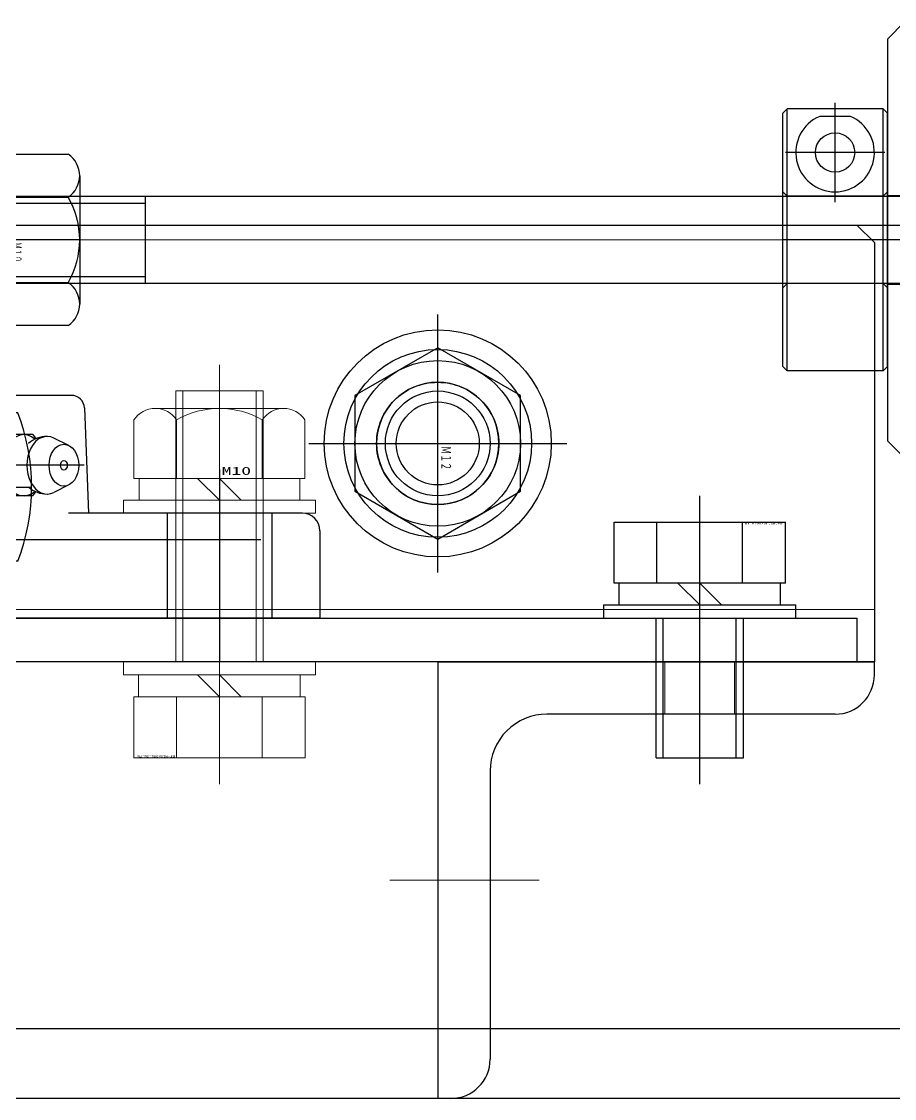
# Model space of a CAD drawing. Units: millimetres at full size. Extents: x -18456 to 18937, y -12290 to 13871.
# Drawn here: x -778.8 to -478.9, y 8224 to 8593.9 of the extents above; entities that cross this region are included whole.
import ezdxf
from ezdxf.enums import TextEntityAlignment as Align

# ---------------------------------------------------------------- set-up
doc = ezdxf.new("R2010")
doc.units = ezdxf.units.MM
doc.header["$LTSCALE"] = 100
doc.linetypes.add('CHAIN2', pattern=[12, 9, -1, 1, -1])
doc.linetypes.add('DOUBLE_CHAIN2', pattern=[12.8, 9, -1, 0.6, -0.6, 0.6, -1])
for name, color, linetype in [('0-2_0', 2, 'Continuous'), ('0-3_06_PHANTOM', 2, 'DOUBLE_CHAIN2'), ('0-6_10_DRAFT', 1, 'Continuous')]:
    doc.layers.add(name, color=color, linetype=linetype)
doc.layers.add('0-7_05_CENTER', color=2, linetype='CHAIN2', lineweight=18)
doc.layers.add('0-8_04_HIDDEN', color=7, linetype='Continuous', lineweight=18)
doc.styles.add('ＭＳ ゴシック', font='')
doc.styles.get('ＭＳ ゴシック').set_extended_font_data('MS Gothic')

# ---------------------------------------------------------------- blocks, each defined once
blk = doc.blocks.new('A$C77C716C0_1')
at = {"layer": '0-2_0', "color": 134}
blk.add_lwpolyline([(-18, -5), (298, -5), (298, 0), (-18, 0)], close=True, dxfattribs=at)
at = {"layer": '0-7_05_CENTER'}
for p, q in [((225, -11.94), (225, 6.83)), ((280, -11.94), (280, 6.83))]:
    blk.add_line(p, q, dxfattribs=at)
blk = doc.blocks.new('MUCAFL204Jb_1')
at = {"layer": '0-2_0', "linetype": 'CHAIN2'}
for p, q in [((-45, -17), (-45, 5)), ((45, -17), (45, 5)), ((-29.52, -17.5), (-17.1, -17.5)), ((-6, -28.8), (6, -28.8))]:
    blk.add_line(p, q, dxfattribs=at)
at = {"layer": '0-2_0'}
for p, q in [((-56.5, -10), (-56.5, 0)), ((-56.5, 0), (56.5, 0)), ((-51, -12), (-51, 0)), ((-39, -12), (-39, 0)), ((39, -12), (39, 0)), ((51, -12), (51, 0)), ((56.5, -10), (56.5, 0)), ((-14.5, -2.3), (14.5, -2.3)), ((-10, -33.3), (-10, -2.3)), ((10, -33.3), (10, -2.3)), ((-12.33, -9), (-49.73, -9)), ((12.33, -9), (49.73, -9)), ((-54.5, -12), (-27.71, -12)), ((-29.55, -24.06), (-30, -12)), ((27.71, -12), (54.5, -12)), ((29.55, -24.06), (30, -12)), ((-27.75, -15.24), (-26.05, -14.39)), ((-23.64, -14), (-23.99, -14.46)), ((-23.64, -14), (-20.13, -14)), ((-19.35, -17.5), (-18.7, -17.5)), ((-27.75, -19.76), (-26.05, -20.61)), ((-23.64, -21), (-23.99, -20.54)), ((-23.64, -21), (-20.13, -21)), ((-28.05, -25.5), (28.05, -25.5)), ((-14.5, -33.3), (14.5, -33.3))]:
    blk.add_line(p, q, dxfattribs=at)
for points in [[(-14.5, -33.3), (-14.5, -25.5), (-14.5, -2.3)], [(14.5, -33.3), (14.5, -25.5), (14.5, -2.3)], [(-20.78, -14), (-20.76, -14.12), (-20.75, -14.24), (-20.73, -14.37), (-20.72, -14.49), (-20.7, -14.61), (-20.68, -14.73), (-20.67, -14.85), (-20.64, -14.97), (-20.62, -15.08), (-20.6, -15.2), (-20.57, -15.32), (-20.54, -15.43), (-20.51, -15.55), (-20.47, -15.66), (-20.43, -15.77), (-20.39, -15.88), (-20.34, -15.99), (-20.29, -16.1), (-20.24, -16.2), (-20.18, -16.31), (-20.12, -16.41), (-20.06, -16.51), (-20, -16.62), (-19.93, -16.72), (-19.86, -16.82), (-19.79, -16.92), (-19.72, -17.01), (-19.65, -17.11), (-19.57, -17.21), (-19.5, -17.31), (-19.42, -17.4), (-19.35, -17.5)], [(-20.13, -14), (-20.05, -14.1), (-19.98, -14.19), (-19.9, -14.29), (-19.83, -14.39), (-19.76, -14.49), (-19.69, -14.58), (-19.62, -14.68), (-19.55, -14.78), (-19.48, -14.88), (-19.42, -14.99), (-19.35, -15.09), (-19.3, -15.19), (-19.24, -15.3), (-19.19, -15.4), (-19.14, -15.51), (-19.09, -15.62), (-19.05, -15.73), (-19.01, -15.84), (-18.97, -15.95), (-18.94, -16.07), (-18.91, -16.18), (-18.88, -16.3), (-18.86, -16.42), (-18.83, -16.53), (-18.81, -16.65), (-18.79, -16.77), (-18.78, -16.89), (-18.76, -17.01), (-18.74, -17.13), (-18.73, -17.26), (-18.71, -17.38), (-18.7, -17.5)], [(-20.78, -21), (-20.76, -20.88), (-20.75, -20.76), (-20.73, -20.63), (-20.72, -20.51), (-20.7, -20.39), (-20.68, -20.27), (-20.67, -20.15), (-20.64, -20.03), (-20.62, -19.92), (-20.6, -19.8), (-20.57, -19.68), (-20.54, -19.57), (-20.51, -19.45), (-20.47, -19.34), (-20.43, -19.23), (-20.39, -19.12), (-20.34, -19.01), (-20.29, -18.9), (-20.24, -18.8), (-20.18, -18.69), (-20.12, -18.59), (-20.06, -18.49), (-20, -18.38), (-19.93, -18.28), (-19.86, -18.18), (-19.79, -18.08), (-19.72, -17.99), (-19.65, -17.89), (-19.57, -17.79), (-19.5, -17.69), (-19.42, -17.6), (-19.35, -17.5)], [(-20.13, -21), (-20.05, -20.9), (-19.98, -20.81), (-19.9, -20.71), (-19.83, -20.61), (-19.76, -20.51), (-19.69, -20.42), (-19.62, -20.32), (-19.55, -20.22), (-19.48, -20.12), (-19.42, -20.01), (-19.35, -19.91), (-19.3, -19.81), (-19.24, -19.7), (-19.19, -19.6), (-19.14, -19.49), (-19.09, -19.38), (-19.05, -19.27), (-19.01, -19.16), (-18.97, -19.05), (-18.94, -18.93), (-18.91, -18.82), (-18.88, -18.7), (-18.86, -18.58), (-18.83, -18.47), (-18.81, -18.35), (-18.79, -18.23), (-18.78, -18.11), (-18.76, -17.99), (-18.74, -17.87), (-18.73, -17.74), (-18.71, -17.62), (-18.7, -17.5)]]:
    blk.add_lwpolyline(points, dxfattribs=at)
blk.add_lwpolyline([(-0.87, -27.3), (-1.73, -28.8), (-0.87, -30.3), (0.87, -30.3), (1.73, -28.8), (0.87, -27.3)], close=True, dxfattribs=at)
for radius in [3, 2.45]:
    blk.add_circle((0, -28.8), radius, dxfattribs=at)
for centre, radius, start, end in [((-54.5, -10), 2, 180, 270), ((54.5, -10), 2, 270, 0), ((-25.28, -17.5), 3.3, 49.2525, 90), ((-25.28, -17.5), 3.3, 270, 310.7475), ((-28.05, -24), 1.5, 182.1211, 270), ((28.05, -24), 1.5, 270, 357.8789)]:
    blk.add_arc(centre, radius, start, end, dxfattribs=at)
for centre, major_axis, start_param, end_param in [((-25.28, -17.5), (0, -3.3), 5.943348, 9.764615), ((-22.59, -17.5), (0, 3.5), 2.594277, 6.830501)]:
    blk.add_ellipse(centre, major_axis=major_axis, ratio=0.707107, start_param=start_param, end_param=end_param, dxfattribs=at)
for major_axis in [(0, -2.4), (0, -0.555)]:
    blk.add_ellipse((-27.19, -17.5), major_axis=major_axis, ratio=0.707107, dxfattribs=at)
at = {"layer": '0-6_10_DRAFT'}
for p, q in [((0, -33.3), (0, 0)), ((-21.91, -6.5), (21.91, -6.5)), ((23.5, -15), (-23.5, -15)), ((-21.91, -23.5), (21.91, -23.5))]:
    blk.add_line(p, q, dxfattribs=at)
for start, end in [(158.7952, 201.2048), (338.7952, 21.2048)]:
    blk.add_arc((0, -15), 23.5, start, end, dxfattribs=at)
blk = doc.blocks.new('M10Nza_1_1')
at = {"layer": '0-8_04_HIDDEN'}
for p, q in [((-7.35, 12), (7.35, 12)), ((-9.8, 4), (-9.8, 10.69)), ((-4.9, 4), (-4.9, 10.69)), ((4.9, 10.69), (4.9, 4)), ((9.8, 10.69), (9.8, 4)), ((-9.8, 4), (9.8, 4)), ((-9.2, 1.5), (-9.2, 4)), ((0, 1.5), (-2.5, 4)), ((0, 4), (2.5, 1.5)), ((9.2, 4), (9.2, 1.5))]:
    blk.add_line(p, q, dxfattribs=at)
at = {"layer": '0-8_04_HIDDEN', "linetype": 'CHAIN2'}
blk.add_line((0, 12), (0, 0), dxfattribs=at)
at = {"layer": '0-8_04_HIDDEN'}
blk.add_lwpolyline([(-11, 1.5), (11, 1.5), (11, 0), (-11, 0)], close=True, dxfattribs=at)
for centre, radius, start, end in [((-7.35, 9.06), 2.94, 33.626, 146.374), ((0, 2.2), 9.8, 60, 120), ((7.35, 9.06), 2.94, 33.626, 146.374)]:
    blk.add_arc(centre, radius, start, end, dxfattribs=at)
at = {"layer": '0-6_10_DRAFT', "style": 'ＭＳ ゴシック', "width": 1.8}
blk.add_text('M10', height=0.916, dxfattribs=at).set_placement((0.26, 4.12), align=Align.BOTTOM_LEFT)
blk = doc.blocks.new('A$C1A3C2C0C_1_1')
at = {"layer": '0-8_04_HIDDEN', "linetype": 'CHAIN2'}
blk.add_line((0, -34), (0, 14), dxfattribs=at)
at = {"layer": '0-8_04_HIDDEN'}
for p, q in [((-9.81, 11), (9.81, 11)), ((-9.81, 4), (-9.81, 11)), ((-4.91, 4), (-4.91, 11)), ((4.91, 4), (4.91, 11)), ((9.81, 4), (9.81, 11)), ((9.81, 4), (-9.81, 4)), ((-9.25, 4), (-9.25, 1.5)), ((0, 1.5), (-2.5, 4)), ((0, 4), (2.5, 1.5)), ((9.25, 1.5), (9.25, 4)), ((-11, 1.5), (11, 1.5)), ((-11, 1.5), (-11, 0)), ((11, 0), (11, 1.5)), ((-11, 0), (11, 0)), ((-5, -31), (-5, 0)), ((-4.19, -31), (-4.19, 0)), ((4.19, -31), (4.19, 0)), ((5, -31), (5, 0)), ((-5, -31), (5, -31))]:
    blk.add_line(p, q, dxfattribs=at)
at = {"layer": '0-6_10_DRAFT', "style": 'ＭＳ ゴシック', "width": 1.8}
blk.add_text('BT-M10x35L,SW,PW', height=0.2199, dxfattribs=at).set_placement((5.1, 10.66), align=Align.BOTTOM_LEFT)
blk = doc.blocks.new('A$C701D6F41_1_1')
at = {"layer": '0-2_0', "color": 134}
for p, q in [((22.5, 24), (-21, 24)), ((22.5, 6), (-21, 6))]:
    blk.add_line(p, q, dxfattribs=at)
blk.add_lwpolyline([(22.5, 6), (22.5, 24), (21.5, 25), (-21, 25), (-21, 5), (21.5, 5)], close=True, dxfattribs=at)
for major_axis, ratio in [((0, 5), 0.922284), ((0, 4), 0.821224)]:
    blk.add_ellipse((11.25, 15), major_axis=major_axis, ratio=ratio, dxfattribs=at)
at = {"layer": '0-6_10_DRAFT'}
blk.add_line((0, 5), (0, 25), dxfattribs=at)
at = {"layer": '0-7_05_CENTER'}
for p, q in [((4.61, 7.39), (4.61, 22.61)), ((11.25, 7.39), (11.25, 22.61)), ((-23.91, 15), (-6.56, 15)), ((18.86, 15), (-1.85, 15))]:
    blk.add_line(p, q, dxfattribs=at)
at = {"layer": '0-8_04_HIDDEN'}
for p, q in [((-10, 5), (-10, 25)), ((10, 5), (10, 25)), ((-21, 20), (-10, 20)), ((11.25, 20), (4.61, 20)), ((-21, 19), (-10, 19)), ((4.61, 19), (11.25, 19)), ((-21, 11), (-10, 11)), ((-21, 10), (-10, 10)), ((4.61, 11), (11.25, 11)), ((11.25, 10), (4.61, 10))]:
    blk.add_line(p, q, dxfattribs=at)
for major_axis, ratio, end_param in [((0, 5), 0.922284, 3.141643), ((0, 4), 0.821224, 3.141648)]:
    blk.add_ellipse((4.61, 15), major_axis=major_axis, ratio=ratio, start_param=0, end_param=end_param, dxfattribs=at)
blk = doc.blocks.new('M10Nu_1_1')
at = {"layer": '0-2_0', "color": 134}
for p, q in [((-7.35, 8), (7.35, 8)), ((-9.8, 0), (-9.8, 6.69)), ((-4.9, 0), (-4.9, 6.69)), ((4.9, 6.69), (4.9, 0)), ((9.8, 6.69), (9.8, 0)), ((-9.8, 0), (9.8, 0))]:
    blk.add_line(p, q, dxfattribs=at)
at = {"layer": '0-2_0', "color": 134, "linetype": 'CHAIN2'}
blk.add_line((0, 8), (0, 0), dxfattribs=at)
at = {"layer": '0-2_0', "color": 134}
for centre, radius, start, end in [((-7.35, 5.06), 2.94, 33.626, 146.374), ((0, -1.8), 9.8, 60, 120), ((7.35, 5.06), 2.94, 33.626, 146.374)]:
    blk.add_arc(centre, radius, start, end, dxfattribs=at)
at = {"layer": '0-6_10_DRAFT', "style": 'ＭＳ ゴシック', "width": 0.6}
blk.add_text('Ｍ１０', height=0.916, dxfattribs=at).set_placement((0.26, 0.12), align=Align.BOTTOM_LEFT)
blk = doc.blocks.new('A$C20721D5E_1_1')
at = {"layer": '0-2_0', "color": 134}
for p, q in [((-179, 5), (-179, -5)), ((-25, -5), (-25, 5)), ((0, 4.19), (-25, 4.19)), ((0, -4.19), (-25, -4.19))]:
    blk.add_line(p, q, dxfattribs=at)
blk.add_lwpolyline([(0, -5), (-179, -5), (-180, -4), (-180, 4), (-179, 5), (0, 5)], close=True, dxfattribs=at)
at = {"layer": '0-7_05_CENTER'}
blk.add_line((-182.27, 0), (2.62, 0), dxfattribs=at)
blk = doc.blocks.new('A$C21C31411_1_1')
at = {"layer": '0-2_0', "color": 134}
for p, q in [((-48, 25), (-48, -25)), ((-2, 25), (-2, -25))]:
    blk.add_line(p, q, dxfattribs=at)
blk.add_lwpolyline([(-48, -25), (-2, -25), (0, -23), (0, 23), (-2, 25), (-48, 25), (-50, 23), (-50, -23)], close=True, dxfattribs=at)
at = {"layer": '0-6_10_DRAFT'}
blk.add_line((-50, 0), (0, 0), dxfattribs=at)
at = {"layer": '0-8_04_HIDDEN'}
for p, q in [((-50, 5.1), (0, 5.1)), ((-50, -5.1), (0, -5.1))]:
    blk.add_line(p, q, dxfattribs=at)
blk = doc.blocks.new('SCS10-12a_1_1')
at = {"layer": '0-2_0'}
for p, q in [((0, 14.5), (0.5, 15)), ((0.5, 15), (0.5, -15)), ((0.5, 15), (11.5, 15)), ((11.5, 15), (11.5, -15)), ((11.5, 15), (12, 14.5)), ((0, 14.5), (0, -14.5)), ((12, 14.5), (12, -14.5)), ((0.5, 5), (0, 5.5)), ((0.5, 5), (11.5, 5)), ((12, 5.5), (11.5, 5)), ((0, -5.5), (0.5, -5)), ((0.5, -5), (11.5, -5)), ((11.5, -5), (12, -5.5)), ((0, -14.5), (0.5, -15)), ((4.24, -14.14), (7.76, -14.14)), ((12, -14.5), (11.5, -15)), ((0.5, -15), (11.5, -15))]:
    blk.add_line(p, q, dxfattribs=at)
at = {"layer": '0-2_0', "linetype": 'CHAIN2'}
for p, q in [((6, -4.31), (6, -15.69)), ((0.31, -10), (11.69, -10))]:
    blk.add_line(p, q, dxfattribs=at)
at = {"layer": '0-2_0'}
blk.add_circle((6, -10), 2.25, dxfattribs=at)
blk.add_arc((6, -10), 4.5, 293.0044, 246.9956, dxfattribs=at)
at = {"layer": '0-6_10_DRAFT'}
blk.add_line((0, 0), (12, 0), dxfattribs=at)
blk = doc.blocks.new('A$C30176A9C_1_1')
at = {"layer": '0-8_04_HIDDEN'}
for name, p in [('A$C21C31411_1_1', (-121.5, 0)), ('SCS10-12a_1_1', (-121.5, 0)), ('A$C20721D5E_1_1', (-11.5, 0))]:
    blk.add_blockref(name, p, dxfattribs=at)
at = {"layer": '0-8_04_HIDDEN', "xscale": -1}
blk.add_blockref('SCS10-12a_1_1', (-171.5, 0), dxfattribs=at)
at = {"layer": '0-8_04_HIDDEN', "xscale": -1, "rotation": 180}
blk.add_blockref('A$C701D6F41_1_1', (0, 15), dxfattribs=at)
at = {"layer": '0-8_04_HIDDEN', "rotation": 90}
blk.add_blockref('M10Nu_1_1', (-21, 0), dxfattribs=at)
blk = doc.blocks.new('A$C04945279_1')
at = {"layer": '0-2_0', "color": 134}
for p, q in [((23.5, 50), (25, 50)), ((25, 0), (25, 50)), ((19, 12.5), (19, 45.5)), ((-20.5, 6), (12.5, 6)), ((-25, 1.5), (-25, 0)), ((25, 0), (-25, 0))]:
    blk.add_line(p, q, dxfattribs=at)
for centre, radius, start, end in [((23.5, 45.5), 4.5, 90, 180), ((12.5, 12.5), 6.5, 270, 0), ((-20.5, 1.5), 4.5, 90, 180)]:
    blk.add_arc(centre, radius, start, end, dxfattribs=at)
at = {"layer": '0-7_05_CENTER'}
for p, q in [((30.49, 25), (13.39, 25)), ((-5, 11.49), (-5, -5.61))]:
    blk.add_line(p, q, dxfattribs=at)
at = {"layer": '0-8_04_HIDDEN'}
for p, q in [((-10, 6), (-10, 0)), ((-9, 6), (-9, 0)), ((-1, 6), (-1, 0)), ((0, 6), (0, 0))]:
    blk.add_line(p, q, dxfattribs=at)
blk = doc.blocks.new('A$C05FE0EC2_2')
at = {"layer": '0-2_0', "color": 134, "linetype": 'CHAIN2'}
blk.add_line((0, -19), (0, 14), dxfattribs=at)
at = {"layer": '0-2_0', "color": 134}
for p, q in [((-9.81, 11), (9.81, 11)), ((-9.81, 4), (-9.81, 11)), ((-4.91, 4), (-4.91, 11)), ((4.91, 4), (4.91, 11)), ((9.81, 4), (9.81, 11)), ((9.81, 4), (-9.81, 4)), ((-9.25, 4), (-9.25, 1.5)), ((0, 1.5), (-2.5, 4)), ((0, 4), (2.5, 1.5)), ((9.25, 1.5), (9.25, 4)), ((-11, 1.5), (11, 1.5)), ((-11, 1.5), (-11, 0)), ((11, 0), (11, 1.5)), ((-11, 0), (11, 0)), ((-5, -16), (-5, 0)), ((-4.19, -16), (-4.19, 0)), ((4.19, -16), (4.19, 0)), ((5, -16), (5, 0)), ((-5, -16), (5, -16))]:
    blk.add_line(p, q, dxfattribs=at)
at = {"layer": '0-6_10_DRAFT', "style": 'ＭＳ ゴシック', "width": 1.8}
blk.add_text('BT-M10x20L,SW,PW', height=0.2199, dxfattribs=at).set_placement((5.16, 10.66), align=Align.BOTTOM_LEFT)
blk = doc.blocks.new('A$C76510EB7_1')
at = {"layer": '0-2_0', "color": 134}
blk.add_lwpolyline([(-50, -25), (270, -25), (270, 23), (268, 25), (-48, 25), (-50, 23)], close=True, dxfattribs=at)
blk.add_circle((0, 0), 7, dxfattribs=at)
at = {"layer": '0-7_05_CENTER'}
for p, q in [((0, -11.19), (0, 11.19)), ((11.19, 0), (-11.19, 0)), ((-30, -30.61), (-30, -13.51))]:
    blk.add_line(p, q, dxfattribs=at)
at = {"layer": '0-8_04_HIDDEN'}
blk.add_line((-50, -19), (270, -19), dxfattribs=at)
blk = doc.blocks.new('12b_1_1')
at = {"layer": '0-2_0', "color": 134, "linetype": 'CHAIN2'}
for p, q in [((0, -14.77), (0, 14.77)), ((14.77, 0), (-14.77, 0))]:
    blk.add_line(p, q, dxfattribs=at)
at = {"layer": '0-2_0', "color": 134}
for p, q in [((5.48, 9.48), (-5.48, 9.48)), ((-5.48, -9.48), (5.48, -9.48))]:
    blk.add_line(p, q, dxfattribs=at)
for points in [[(-5.48, 9.48), (-10.95, 0), (-5.48, -9.48)], [(5.48, -9.48), (10.95, 0), (5.48, 9.48)]]:
    blk.add_lwpolyline(points, dxfattribs=at)
for radius in [13, 10.75, 9.48, 6, 4.75]:
    blk.add_circle((0, 0), radius, dxfattribs=at)
at = {"layer": '0-6_10_DRAFT', "style": 'ＭＳ ゴシック', "width": 0.6}
blk.add_text('Ｍ１２', height=1.1, dxfattribs=at).set_placement((0.31, 0.09), align=Align.BOTTOM_LEFT)
blk = doc.blocks.new('A$C3EAE771B_1')
at = {"layer": '0-2_0', "rotation": 270}
for name, p in [('A$C30176A9C_1_1', (-2173.3, 150)), ('A$C04945279_1', (-2125, 245)), ('MUCAFL204Jb_1', (-2130, 150))]:
    blk.add_blockref(name, p, dxfattribs=at)
at = {"layer": '0-2_0', "xscale": -1, "rotation": 90}
blk.add_blockref('A$C76510EB7_1', (-2150, 220), dxfattribs=at)
at = {"layer": '0-2_0'}
blk.add_blockref('12b_1_1', (-2150, 220), dxfattribs=at)
at = {"layer": '0-8_04_HIDDEN', "xscale": -1, "rotation": 270}
blk.add_blockref('A$C77C716C0_1', (-2125, -30), dxfattribs=at)
at = {"layer": '0-8_04_HIDDEN'}
for name, p, rotation in [('A$C05FE0EC2_2', (-2130, 250), 90), ('A$C1A3C2C0C_1_1', (-2125, 195), 270), ('M10Nza_1_1', (-2142, 195), 90)]:
    blk.add_blockref(name, p, dxfattribs=dict(at, rotation=rotation))
blk = doc.blocks.new('A$C092B7092_1_1')
at = {"layer": '0-3_06_PHANTOM', "color": 7}
blk.add_line((90, 1008), (2590, 1008), dxfattribs=at)
blk.add_lwpolyline([(90, 1100), (2590, 1100), (2590, 1000), (90, 1000)], close=True, dxfattribs=at)
blk.add_circle((910, 1075), 7, dxfattribs=at)
at = {"layer": '0-7_05_CENTER'}
for p, q in [((910, 1086.19), (910, 1063.81)), ((921.19, 1075), (898.81, 1075))]:
    blk.add_line(p, q, dxfattribs=at)

msp = doc.modelspace()

# ---------------------------------------------------------------- block references
at = {"layer": '0-2_0', "xscale": 3, "yscale": 3, "rotation": 270}
msp.add_blockref('A$C3EAE771B_1', (-1295.8, 1999), dxfattribs=at)
at = {"layer": '0-2_0', "xscale": 3, "yscale": 3}
msp.add_blockref('A$C092B7092_1_1', (-3365.8, 5224), dxfattribs=at)

doc.saveas('drawing.dxf')
